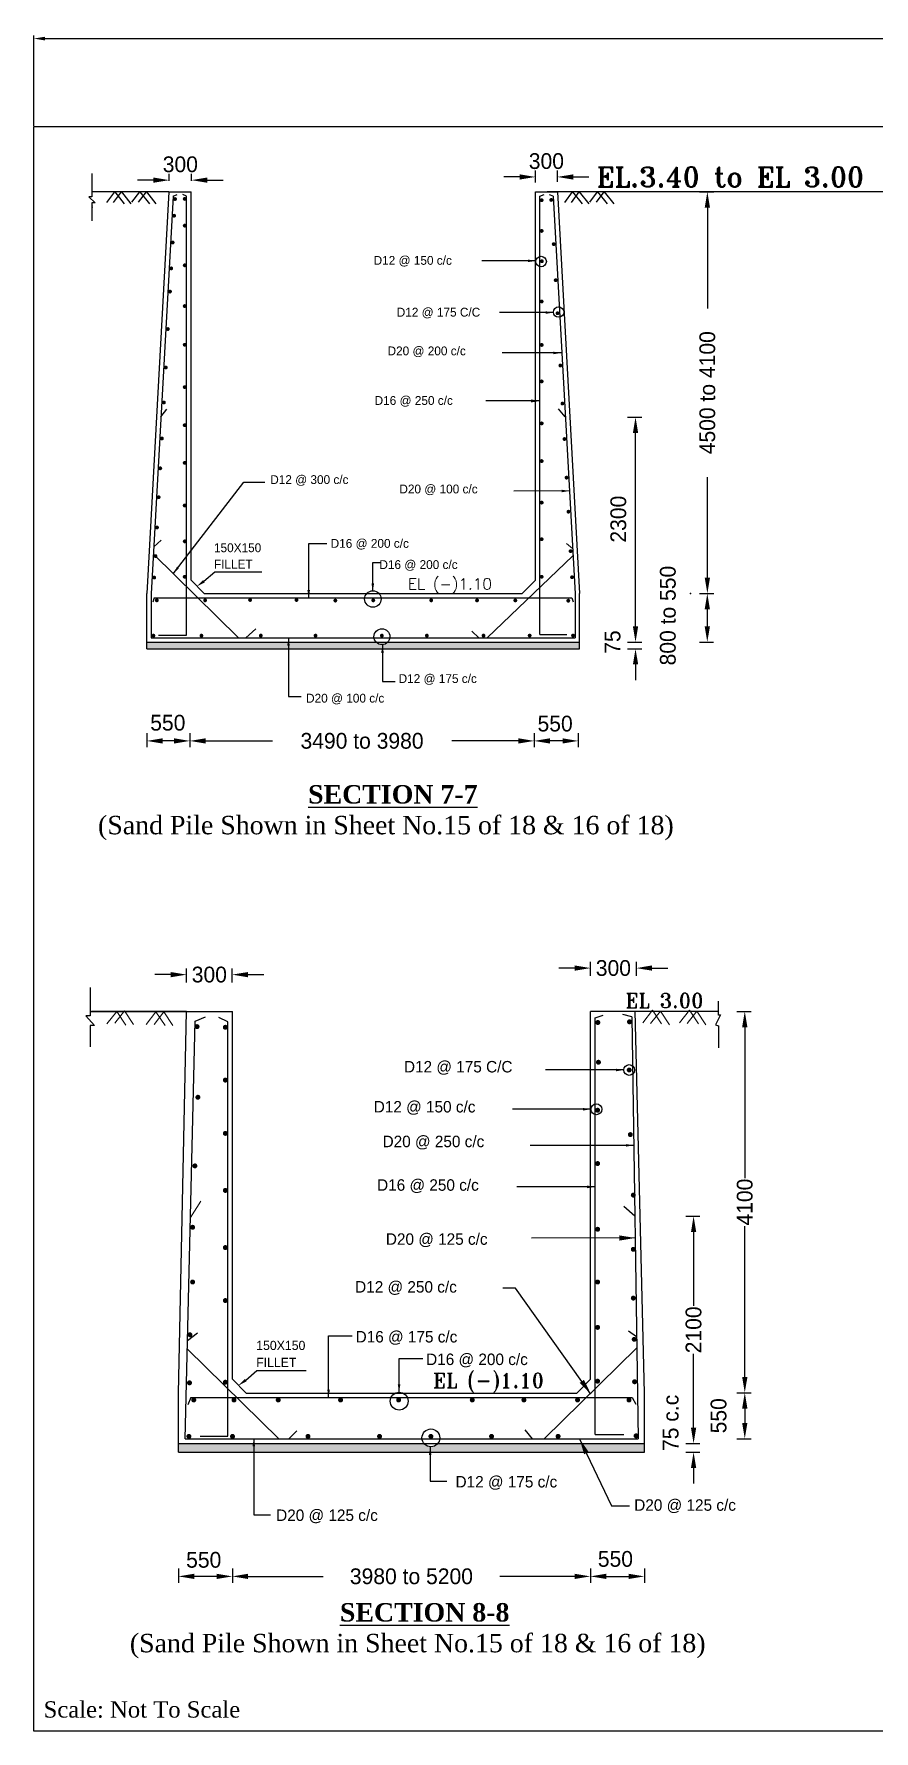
# Model space of a CAD drawing. Extents: x -1206532 to 786809, y -4288605 to 172932.
# Drawn here: x -168377 to -141732, y -4267228 to -4213396 of the extents above; entities that cross this region are included whole.
import ezdxf

# ---------------------------------------------------------------- set-up
doc = ezdxf.new("R2010")
doc.units = 0
doc.header["$LTSCALE"] = 300
doc.header["$MEASUREMENT"] = 0
doc.linetypes.add('ACAD_ISO02W100', pattern=[15, 12, -3])
doc.layers.get('0').update_dxf_attribs({"linetype": 'CONTINUOUS'})
doc.layers.get('DEFPOINTS').update_dxf_attribs({"linetype": 'CONTINUOUS'})
doc.layers.add('LINE', color=7, linetype='CONTINUOUS')
doc.layers.add('TEXT', color=10, linetype='CONTINUOUS')
doc.styles.add('Arial-200', font='ARIAL_0.TTF')
doc.styles.add('BIG', font='ROMANT.SHX')
doc.dimstyles.new('3', dxfattribs={"dimtxt": 225, "dimasz": 350, "dimexe": 100, "dimexo": 25, "dimgap": 9, "dimtad": 0, "dimdec": 0, "dimzin": 0, "dimdsep": 46, "dimtxsty": 'Standard', "dimcen": 0, "dimclrd": 5, "dimclre": 6, "dimclrt": 1, "dimadec": 0, "dimazin": 0, "dimtfac": 1, "dimtdec": 0, "dimtofl": 0, "dimtmove": 2, "dimatfit": 3, "dimfxl": 1, "dimtolj": 1, "dimtzin": 0, "dimarcsym": 0})

# ---------------------------------------------------------------- blocks, each defined once
blk = doc.blocks.new('*D291')
at = {"layer": 'DEFPOINTS', "color": 0, "lineweight": 30}
for p in [(-149560, -4232686), (-149297, -4232686), (-149560, -4232896)]:
    blk.add_point(p, dxfattribs=at)
at = {"layer": 'LINE', "color": 7, "lineweight": -2}
for p, q in [((-149297, -4232186), (-149297, -4231686)), ((-149547, -4232686), (-149097, -4232686)), ((-149547, -4232896), (-149097, -4232896)), ((-149297, -4233396), (-149297, -4233896))]:
    blk.add_line(p, q, dxfattribs=at)
at = {"layer": 'LINE', "color": 7, "lineweight": 30}
for points in [[(-149380, -4232186), (-149213, -4232186), (-149297, -4232686)], [(-149380, -4233396), (-149213, -4233396), (-149297, -4232896)]]:
    blk.add_solid(points, dxfattribs=at)
at = {"layer": 'LINE', "color": 7, "lineweight": 30, "insert": (-150024, -4232686), "char_height": 500, "attachment_point": 5, "rotation": 90}
blk.add_mtext('\\A1;75', dxfattribs=at)
blk = doc.blocks.new('*D292')
at = {"layer": 'DEFPOINTS', "color": 0, "lineweight": 30}
for p in [(-147558, -4231146), (-147598, -4232686), (-147021, -4232686)]:
    blk.add_point(p, dxfattribs=at)
at = {"layer": 'LINE', "color": 7, "lineweight": -2}
for p, q in [((-147271, -4231146), (-146821, -4231146)), ((-147021, -4231646), (-147021, -4232186)), ((-147271, -4232686), (-146821, -4232686))]:
    blk.add_line(p, q, dxfattribs=at)
at = {"layer": 'LINE', "color": 7, "lineweight": 30}
for points in [[(-147104, -4231646), (-146937, -4231646), (-147021, -4231146)], [(-147104, -4232186), (-146937, -4232186), (-147021, -4232686)]]:
    blk.add_solid(points, dxfattribs=at)
at = {"layer": 'LINE', "color": 7, "lineweight": 30, "insert": (-148270, -4231846), "char_height": 500, "attachment_point": 5, "rotation": 90}
blk.add_mtext('\\A1;800 to 550  ', dxfattribs=at)
blk = doc.blocks.new('*D293')
at = {"layer": 'DEFPOINTS', "color": 0, "lineweight": 30}
for p in [(-163431, -4235556), (-152511, -4235556), (-152511, -4235821)]:
    blk.add_point(p, dxfattribs=at)
at = {"layer": 'LINE', "color": 7, "lineweight": -2}
for p, q in [((-163431, -4235571), (-163431, -4236021)), ((-162931, -4235821), (-160813, -4235821)), ((-153011, -4235821), (-155128, -4235821)), ((-152511, -4235571), (-152511, -4236021))]:
    blk.add_line(p, q, dxfattribs=at)
at = {"layer": 'LINE', "color": 7, "lineweight": 30}
for points in [[(-162931, -4235738), (-162931, -4235904), (-163431, -4235821)], [(-153011, -4235738), (-153011, -4235904), (-152511, -4235821)]]:
    blk.add_solid(points, dxfattribs=at)
at = {"layer": 'LINE', "color": 7, "lineweight": 30, "insert": (-157971, -4235821), "char_height": 500, "attachment_point": 5}
blk.add_mtext('\\A1;3490 to 3980', dxfattribs=at)
blk = doc.blocks.new('*D294')
at = {"layer": 'DEFPOINTS', "color": 0, "lineweight": 30}
for p in [(-147628, -4218406), (-147018, -4218406), (-147628, -4231146)]:
    blk.add_point(p, dxfattribs=at)
at = {"layer": 'LINE', "color": 7, "lineweight": -2}
for p, q in [((-147268, -4218406), (-146818, -4218406)), ((-147018, -4218906), (-147018, -4222100)), ((-147018, -4230646), (-147018, -4227452)), ((-147268, -4231146), (-146818, -4231146))]:
    blk.add_line(p, q, dxfattribs=at)
at = {"layer": 'LINE', "color": 7, "lineweight": 30}
for points in [[(-147102, -4218906), (-146935, -4218906), (-147018, -4218406)], [(-147102, -4230646), (-146935, -4230646), (-147018, -4231146)]]:
    blk.add_solid(points, dxfattribs=at)
at = {"layer": 'LINE', "color": 7, "lineweight": 30, "insert": (-147018, -4224776), "char_height": 500, "attachment_point": 5, "rotation": 90}
blk.add_mtext('\\A1;4500 to 4100', dxfattribs=at)
blk = doc.blocks.new('*D295')
at = {"layer": 'DEFPOINTS', "color": 0, "lineweight": 30}
for p in [(-150043, -4225556), (-149297, -4225556), (-149490, -4232686)]:
    blk.add_point(p, dxfattribs=at)
at = {"layer": 'LINE', "color": 7, "lineweight": -2}
for p, q in [((-149547, -4225556), (-149097, -4225556)), ((-149297, -4232186), (-149297, -4226056)), ((-149485, -4232686), (-149097, -4232686))]:
    blk.add_line(p, q, dxfattribs=at)
at = {"layer": 'LINE', "color": 7, "lineweight": 30}
for points in [[(-149380, -4226056), (-149213, -4226056), (-149297, -4225556)], [(-149380, -4232186), (-149213, -4232186), (-149297, -4232686)]]:
    blk.add_solid(points, dxfattribs=at)
at = {"layer": 'LINE', "color": 7, "lineweight": 30, "insert": (-149841, -4228787), "char_height": 500, "attachment_point": 5, "rotation": 90}
blk.add_mtext('\\A1;2300', dxfattribs=at)
blk = doc.blocks.new('*D296')
at = {"layer": 'DEFPOINTS', "color": 0, "lineweight": 30}
for p in [(-152474, -4218109), (-151774, -4217932), (-151774, -4218093)]:
    blk.add_point(p, dxfattribs=at)
at = {"layer": 'LINE', "color": 7, "lineweight": -2}
for p, q in [((-152474, -4218104), (-152474, -4217732)), ((-151774, -4218088), (-151774, -4217732)), ((-152974, -4217932), (-153474, -4217932)), ((-151274, -4217932), (-150774, -4217932))]:
    blk.add_line(p, q, dxfattribs=at)
at = {"layer": 'LINE', "color": 7, "lineweight": 30}
for points in [[(-152974, -4217849), (-152974, -4218016), (-152474, -4217932)], [(-151274, -4217849), (-151274, -4218016), (-151774, -4217932)]]:
    blk.add_solid(points, dxfattribs=at)
at = {"layer": 'LINE', "color": 7, "lineweight": 30, "insert": (-152124, -4217432), "char_height": 500, "attachment_point": 5}
blk.add_mtext('\\A1;300', dxfattribs=at)
blk = doc.blocks.new('*D297')
at = {"layer": 'DEFPOINTS', "color": 0, "lineweight": 30}
for p in [(-164092, -4218064), (-163377, -4218033), (-163377, -4218064)]:
    blk.add_point(p, dxfattribs=at)
at = {"layer": 'LINE', "color": 7, "lineweight": -2}
for p, q in [((-164592, -4218033), (-165092, -4218033)), ((-164092, -4218059), (-164092, -4217833)), ((-163377, -4218059), (-163377, -4217833)), ((-162877, -4218033), (-162377, -4218033))]:
    blk.add_line(p, q, dxfattribs=at)
at = {"layer": 'LINE', "color": 7, "lineweight": 30}
for points in [[(-164592, -4217950), (-164592, -4218117), (-164092, -4218033)], [(-162877, -4217950), (-162877, -4218117), (-163377, -4218033)]]:
    blk.add_solid(points, dxfattribs=at)
at = {"layer": 'LINE', "color": 7, "lineweight": 30, "insert": (-163734, -4217533), "char_height": 500, "attachment_point": 5}
blk.add_mtext('\\A1;300', dxfattribs=at)
blk = doc.blocks.new('*D298')
at = {"layer": 'DEFPOINTS', "color": 0, "lineweight": 30}
for p in [(-96405, -4213543), (-168377, -4216334), (-96405, -4216334)]:
    blk.add_point(p, dxfattribs=at)
at = {"layer": 'LINE', "color": 6, "lineweight": -2}
for p, q in [((-168377, -4216309), (-168377, -4213443)), ((-96405, -4216309), (-96405, -4213443))]:
    blk.add_line(p, q, dxfattribs=at)
at = {"layer": 'LINE', "color": 5, "lineweight": -2}
for p, q in [((-168027, -4213543), (-132887, -4213543)), ((-96755, -4213543), (-131894, -4213543))]:
    blk.add_line(p, q, dxfattribs=at)
at = {"layer": 'LINE', "color": 5, "lineweight": 30}
for points in [[(-168027, -4213485), (-168027, -4213602), (-168377, -4213543)], [(-96755, -4213485), (-96755, -4213602), (-96405, -4213543)]]:
    blk.add_solid(points, dxfattribs=at)
at = {"layer": 'LINE', "color": 1, "lineweight": 30, "insert": (-132391, -4213543), "char_height": 225, "attachment_point": 5}
blk.add_mtext('\\A1;71972', dxfattribs=at)
blk = doc.blocks.new('*D299')
at = {"layer": 'DEFPOINTS', "color": 0, "lineweight": 30}
for p in [(-146250, -4256498), (-146202, -4257954), (-145832, -4257954)]:
    blk.add_point(p, dxfattribs=at)
at = {"layer": 'LINE', "color": 7, "lineweight": -2}
for p, q in [((-146082, -4256498), (-145632, -4256498)), ((-145832, -4256998), (-145832, -4257454)), ((-146082, -4257954), (-145632, -4257954))]:
    blk.add_line(p, q, dxfattribs=at)
at = {"layer": 'LINE', "color": 7, "lineweight": 30}
for points in [[(-145915, -4256998), (-145748, -4256998), (-145832, -4256498)], [(-145915, -4257454), (-145748, -4257454), (-145832, -4257954)]]:
    blk.add_solid(points, dxfattribs=at)
at = {"layer": 'LINE', "color": 7, "lineweight": 30, "insert": (-146661, -4257228), "char_height": 500, "attachment_point": 5, "rotation": 90}
blk.add_mtext('\\A1;550', dxfattribs=at)
blk = doc.blocks.new('*D300')
at = {"layer": 'DEFPOINTS', "color": 0, "lineweight": 30}
for p in [(-147862, -4258107), (-147455, -4258107), (-147743, -4258380)]:
    blk.add_point(p, dxfattribs=at)
at = {"layer": 'LINE', "color": 7, "lineweight": -2}
for p, q in [((-147455, -4257607), (-147455, -4257107)), ((-147705, -4258107), (-147255, -4258107)), ((-147705, -4258380), (-147255, -4258380)), ((-147455, -4258880), (-147455, -4259380))]:
    blk.add_line(p, q, dxfattribs=at)
at = {"layer": 'LINE', "color": 7, "lineweight": 30}
for points in [[(-147538, -4257607), (-147372, -4257607), (-147455, -4258107)], [(-147538, -4258880), (-147372, -4258880), (-147455, -4258380)]]:
    blk.add_solid(points, dxfattribs=at)
at = {"layer": 'LINE', "color": 7, "lineweight": 30, "insert": (-148180, -4257453), "char_height": 500, "attachment_point": 5, "rotation": 90}
blk.add_mtext('\\A1;75 c.c', dxfattribs=at)
blk = doc.blocks.new('*D301')
at = {"layer": 'DEFPOINTS', "color": 0, "lineweight": 30}
for p in [(-147123, -4244402), (-145832, -4244402), (-146250, -4256498)]:
    blk.add_point(p, dxfattribs=at)
at = {"layer": 'LINE', "color": 7, "lineweight": -2}
for p, q in [((-146082, -4244402), (-145632, -4244402)), ((-145832, -4244902), (-145832, -4249691)), ((-145832, -4255998), (-145832, -4251209)), ((-146082, -4256498), (-145632, -4256498))]:
    blk.add_line(p, q, dxfattribs=at)
at = {"layer": 'LINE', "color": 7, "lineweight": 30}
for points in [[(-145915, -4244902), (-145748, -4244902), (-145832, -4244402)], [(-145915, -4255998), (-145748, -4255998), (-145832, -4256498)]]:
    blk.add_solid(points, dxfattribs=at)
at = {"layer": 'LINE', "color": 7, "lineweight": 30, "insert": (-145832, -4250450), "char_height": 500, "attachment_point": 5, "rotation": 90}
blk.add_mtext('\\A1;4100', dxfattribs=at)
blk = doc.blocks.new('*D302')
at = {"layer": 'DEFPOINTS', "color": 0, "lineweight": 30}
for p in [(-149016, -4261684), (-150727, -4262009), (-149016, -4262322)]:
    blk.add_point(p, dxfattribs=at)
at = {"layer": 'LINE', "color": 7, "lineweight": -2}
for p, q in [((-150727, -4262072), (-150727, -4262522)), ((-150227, -4262322), (-149516, -4262322)), ((-149016, -4262072), (-149016, -4262522))]:
    blk.add_line(p, q, dxfattribs=at)
at = {"layer": 'LINE', "color": 7, "lineweight": 30}
for points in [[(-150227, -4262239), (-150227, -4262405), (-150727, -4262322)], [(-149516, -4262239), (-149516, -4262405), (-149016, -4262322)]]:
    blk.add_solid(points, dxfattribs=at)
at = {"layer": 'LINE', "color": 7, "lineweight": 30, "insert": (-149935, -4261771), "char_height": 500, "attachment_point": 5}
blk.add_mtext('\\A1;550', dxfattribs=at)
blk = doc.blocks.new('*D303')
at = {"layer": 'DEFPOINTS', "color": 0, "lineweight": 30}
for p in [(-163794, -4261684), (-162084, -4261839), (-163794, -4262322)]:
    blk.add_point(p, dxfattribs=at)
at = {"layer": 'LINE', "color": 7, "lineweight": -2}
for p, q in [((-163794, -4262072), (-163794, -4262522)), ((-162584, -4262322), (-163294, -4262322)), ((-162084, -4262072), (-162084, -4262522))]:
    blk.add_line(p, q, dxfattribs=at)
at = {"layer": 'LINE', "color": 7, "lineweight": 30}
for points in [[(-163294, -4262239), (-163294, -4262405), (-163794, -4262322)], [(-162584, -4262239), (-162584, -4262405), (-162084, -4262322)]]:
    blk.add_solid(points, dxfattribs=at)
at = {"layer": 'LINE', "color": 7, "lineweight": 30, "insert": (-162992, -4261800), "char_height": 500, "attachment_point": 5}
blk.add_mtext('\\A1;550', dxfattribs=at)
blk = doc.blocks.new('*D304')
at = {"layer": 'DEFPOINTS', "color": 0, "lineweight": 30}
for p in [(-162084, -4261795), (-150727, -4261795), (-150727, -4262322)]:
    blk.add_point(p, dxfattribs=at)
at = {"layer": 'LINE', "color": 7, "lineweight": -2}
for p, q in [((-162084, -4262072), (-162084, -4262522)), ((-161584, -4262322), (-159206, -4262322)), ((-151227, -4262322), (-153604, -4262322)), ((-150727, -4262072), (-150727, -4262522))]:
    blk.add_line(p, q, dxfattribs=at)
at = {"layer": 'LINE', "color": 7, "lineweight": 30}
for points in [[(-161584, -4262239), (-161584, -4262405), (-162084, -4262322)], [(-151227, -4262239), (-151227, -4262405), (-150727, -4262322)]]:
    blk.add_solid(points, dxfattribs=at)
at = {"layer": 'LINE', "color": 7, "lineweight": 30, "insert": (-156405, -4262322), "char_height": 500, "attachment_point": 5}
blk.add_mtext('\\A1;3980 to 5200', dxfattribs=at)
blk = doc.blocks.new('*D305')
at = {"layer": 'DEFPOINTS', "color": 0, "lineweight": 30}
for p in [(-149271, -4243027), (-150727, -4243659), (-149271, -4243659)]:
    blk.add_point(p, dxfattribs=at)
at = {"layer": 'LINE', "color": 7, "lineweight": -2}
for p, q in [((-151227, -4243027), (-151727, -4243027)), ((-150727, -4243277), (-150727, -4242827)), ((-149271, -4243277), (-149271, -4242827)), ((-148771, -4243027), (-148271, -4243027))]:
    blk.add_line(p, q, dxfattribs=at)
at = {"layer": 'LINE', "color": 7, "lineweight": 30}
for points in [[(-151227, -4242943), (-151227, -4243110), (-150727, -4243027)], [(-148771, -4242943), (-148771, -4243110), (-149271, -4243027)]]:
    blk.add_solid(points, dxfattribs=at)
at = {"layer": 'LINE', "color": 7, "lineweight": 30, "insert": (-149999, -4243027), "char_height": 500, "attachment_point": 5}
blk.add_mtext('\\A1;300', dxfattribs=at)
blk = doc.blocks.new('*D306')
at = {"layer": 'DEFPOINTS', "color": 0, "lineweight": 30}
for p in [(-162088, -4243235), (-163540, -4243745), (-162088, -4243716)]:
    blk.add_point(p, dxfattribs=at)
at = {"layer": 'LINE', "color": 7, "lineweight": -2}
for p, q in [((-163540, -4243485), (-163540, -4243035)), ((-162088, -4243485), (-162088, -4243035)), ((-164040, -4243235), (-164540, -4243235)), ((-161588, -4243235), (-161088, -4243235))]:
    blk.add_line(p, q, dxfattribs=at)
at = {"layer": 'LINE', "color": 7, "lineweight": 30}
for points in [[(-164040, -4243152), (-164040, -4243319), (-163540, -4243235)], [(-161588, -4243152), (-161588, -4243319), (-162088, -4243235)]]:
    blk.add_solid(points, dxfattribs=at)
at = {"layer": 'LINE', "color": 7, "lineweight": 30, "insert": (-162814, -4243235), "char_height": 500, "attachment_point": 5}
blk.add_mtext('\\A1;300', dxfattribs=at)
blk = doc.blocks.new('*D307')
at = {"layer": 'DEFPOINTS', "color": 0, "lineweight": 30}
for p in [(-148504, -4250897), (-147455, -4250897), (-147873, -4258107)]:
    blk.add_point(p, dxfattribs=at)
at = {"layer": 'LINE', "color": 7, "lineweight": -2}
for p, q in [((-147705, -4250897), (-147255, -4250897)), ((-147455, -4251397), (-147455, -4253743)), ((-147455, -4257607), (-147455, -4255261)), ((-147705, -4258107), (-147255, -4258107))]:
    blk.add_line(p, q, dxfattribs=at)
at = {"layer": 'LINE', "color": 7, "lineweight": 30}
for points in [[(-147538, -4251397), (-147372, -4251397), (-147455, -4250897)], [(-147538, -4257607), (-147372, -4257607), (-147455, -4258107)]]:
    blk.add_solid(points, dxfattribs=at)
at = {"layer": 'LINE', "color": 7, "lineweight": 30, "insert": (-147455, -4254502), "char_height": 500, "attachment_point": 5, "rotation": 90}
blk.add_mtext('\\A1;2100', dxfattribs=at)
blk = doc.blocks.new('*D687')
at = {"layer": 'DEFPOINTS', "color": 0, "lineweight": 30}
for p in [(-164794, -4235323), (-163431, -4235323), (-164794, -4235821)]:
    blk.add_point(p, dxfattribs=at)
at = {"layer": 'LINE', "color": 7, "lineweight": -2}
for p, q in [((-164794, -4235571), (-164794, -4236021)), ((-163931, -4235821), (-164294, -4235821)), ((-163431, -4235571), (-163431, -4236021))]:
    blk.add_line(p, q, dxfattribs=at)
at = {"layer": 'LINE', "color": 7, "lineweight": 30}
for points in [[(-164294, -4235738), (-164294, -4235904), (-164794, -4235821)], [(-163931, -4235738), (-163931, -4235904), (-163431, -4235821)]]:
    blk.add_solid(points, dxfattribs=at)
at = {"layer": 'LINE', "color": 7, "lineweight": 30, "insert": (-164131, -4234830), "char_height": 500, "attachment_point": 5}
blk.add_mtext('\\A1; \\P550', dxfattribs=at)
blk = doc.blocks.new('*D688')
at = {"layer": 'DEFPOINTS', "color": 0, "lineweight": 30}
for p in [(-152511, -4235323), (-151111, -4235393), (-152511, -4235821)]:
    blk.add_point(p, dxfattribs=at)
at = {"layer": 'LINE', "color": 7, "lineweight": -2}
for p, q in [((-152511, -4235571), (-152511, -4236021)), ((-151611, -4235821), (-152011, -4235821)), ((-151111, -4235571), (-151111, -4236021))]:
    blk.add_line(p, q, dxfattribs=at)
at = {"layer": 'LINE', "color": 7, "lineweight": 30}
for points in [[(-152011, -4235738), (-152011, -4235904), (-152511, -4235821)], [(-151611, -4235738), (-151611, -4235904), (-151111, -4235821)]]:
    blk.add_solid(points, dxfattribs=at)
at = {"layer": 'LINE', "color": 7, "lineweight": 30, "insert": (-151847, -4234858), "char_height": 500, "attachment_point": 5}
blk.add_mtext('\\A1; \\P550', dxfattribs=at)

msp = doc.modelspace()

# ---------------------------------------------------------------- hatches: boundary and pattern name
at = {"layer": 'LINE'}
h = msp.add_hatch(dxfattribs=at)
h.set_pattern_fill('AR-CONC', color=0, scale=56, style=0)
h.set_pattern_definition([(50, (-986662.28, -3070402.73), (401.6657, -35.141196), [42, -462]), (355, (-986662.3, -3070402.73), (-77.70075, 421.2276), [33.6, -369.6]), (100.4514, (-986628.8, -3070405.66), (323.96525, 386.08614), [35.69451, -392.63958]), (46.1842, (-986662.3, -3070290.73), (597.65499, -92.69065), [63, -693]), (96.6356, (-986612.5, -3070298.45), (523.41112, 545.506), [53.54176, -588.95928]), (351.1842, (-986662.3, -3070290.7), (523.4107, 545.50642), [50.4, -554.4]), (21, (-986606.28, -3070318.73), (334.26795, -225.46658), [42, -462]), (326, (-986606.3, -3070318.73), (136.25659, 406.08403), [33.6, -369.6]), (71.4514, (-986578.43, -3070337.5), (470.52467, 180.61708), [35.69451, -392.63958]), (37.5, (-986662.28, -3070402.73), (6.809519, 186.420558), [0, -365.12, 0, -375.2, 0, -371]), (7.5, (-986662.28, -3070402.73), (147.31894, 220.87056), [0, -213.92, 0, -356.72, 0, -141.4]), (327.5, (-986787.16, -3070402.73), (298.940564, -12.630728), [0, -140, 0, -436.8, 0, -579.6]), (317.5, (-986843.16, -3070402.73), (326.584255, 56.05879), [0, -182, 0, -290.08, 0, -411.6])])
h.paths.add_polyline_path([(-151074.298, -4232685.993), (-157154.472, -4232685.993, -0.43765025), (-157524.688, -4232685.993), (-164794.298, -4232685.993), (-164794.298, -4232895.993), (-151074.298, -4232895.993)])
at = {"layer": 'LINE', "lineweight": 30}
h = msp.add_hatch(dxfattribs=at)
h.set_pattern_fill('AR-CONC', color=256, scale=72.8, style=0)
h.set_pattern_definition([(50, (-1165539.1, -2719393.1), (522.16541, -45.68355), [54.6, -600.6]), (355, (-1165539.1, -2719393.1), (-101.01097, 547.59587), [43.68, -480.48]), (100.4514, (-1165495.6, -2719396.9), (421.15483, 501.91199), [46.40286, -510.43146]), (46.1842, (-1165539.1, -2719247.5), (776.95148, -120.49784), [81.9, -900.9]), (96.6356, (-1165474.35, -2719257.5), (680.43445, 709.1578), [69.6043, -765.64706]), (351.1842, (-1165539.1, -2719247.5), (680.4339, 709.15834), [65.52, -720.72]), (21, (-1165466.3, -2719283.9), (434.54833, -293.10655), [54.6, -600.6]), (326, (-1165466.3, -2719283.9), (177.13356, 527.90923), [43.68, -480.48]), (71.4514, (-1165430.1, -2719308.3), (611.68207, 234.8022), [46.40286, -510.43146]), (37.5, (-1165539.1, -2719393.1), (8.852375, 242.346726), [0, -474.656, 0, -487.76, 0, -482.3]), (7.5, (-1165539.1, -2719393.1), (191.514623, 287.131726), [0, -278.096, 0, -463.736, 0, -183.82]), (327.5, (-1165701.44, -2719393.1), (388.622734, -16.419947), [0, -182, 0, -567.84, 0, -753.48]), (317.5, (-1165774.24, -2719393.1), (424.55953, 72.87643), [0, -236.6, 0, -377.104, 0, -535.08])])
h.paths.add_polyline_path([(-149015.929, -4258379.893), (-149015.929, -4258106.893), (-155566.584, -4258106.893, -0.477602141), (-156006.661, -4258106.893), (-163794.329, -4258106.893), (-163794.329, -4258379.893)])

# ---------------------------------------------------------------- linework, layer by layer
at = {"linetype": 'ByBlock', "lineweight": 30}
msp.add_lwpolyline([(-168376.746, -4267228.361), (-168376.746, -4216333.96), (-96404.866, -4216333.96), (-96404.866, -4267228.361), (-168376.746, -4267228.361)], close=True, dxfattribs=at)
at = {"layer": 'LINE', "color": 0}
for p, q in [((-166535.552, -4217821.24), (-166535.552, -4218511.363)), ((-166535.552, -4217875.633), (-166535.552, -4218565.756)), ((-166535.552, -4218565.756), (-166639.268, -4218565.756)), ((-166639.268, -4218565.756), (-166431.836, -4218752.906)), ((-164094.298, -4218405.993), (-166535.552, -4218407.871)), ((-166535.552, -4218752.906), (-166535.552, -4219270.498)), ((-166431.836, -4218752.906), (-166535.552, -4218752.906)), ((-166535.552, -4218807.299), (-166535.552, -4219324.891)), ((-166526.704, -4218845.28), (-166526.704, -4218858.516)), ((-166062.629, -4218737.631), (-165813.465, -4218407.315)), ((-165852.586, -4218737.47), (-165603.422, -4218407.154)), ((-165813.465, -4218407.315), (-165511.029, -4218788.031)), ((-165603.422, -4218407.154), (-165300.986, -4218787.87)), ((-165267.393, -4218737.02), (-165018.229, -4218406.704)), ((-165057.35, -4218736.858), (-164808.186, -4218406.542)), ((-165018.229, -4218406.704), (-164715.793, -4218787.42)), ((-164808.186, -4218406.542), (-164505.75, -4218787.258)), ((-164094.298, -4218405.993), (-164794.298, -4231145.993)), ((-163961.779, -4218545.993), (-164654.509, -4231153.673)), ((-164094.298, -4218405.993), (-163394.298, -4218405.993)), ((-163961.779, -4218545.993), (-163839.572, -4218493.678)), ((-163534.298, -4218545.993), (-163653.981, -4218488.378)), ((-163534.298, -4232471.363), (-163534.298, -4218545.993)), ((-163394.298, -4230725.993), (-163394.298, -4218405.993)), ((-152474.298, -4230725.993), (-152474.298, -4218405.993)), ((-152474.298, -4218405.993), (-151774.298, -4218405.993)), ((-152334.298, -4218545.993), (-152190.691, -4218492.974)), ((-152334.298, -4232440.881), (-152334.298, -4218545.993)), ((-140784.219, -4218404.362), (-152099.393, -4218404.362)), ((-151906.817, -4218545.993), (-152022.24, -4218495.832)), ((-151906.817, -4218545.993), (-151214.087, -4231153.673)), ((-151774.298, -4218405.993), (-151074.298, -4231145.993)), ((-149772.457, -4218406.078), (-151757.07, -4218406.078)), ((-151542.454, -4218737.631), (-151293.291, -4218407.315)), ((-151332.412, -4218737.47), (-151083.248, -4218407.154)), ((-151293.291, -4218407.315), (-150990.854, -4218788.031)), ((-151083.248, -4218407.154), (-150780.812, -4218787.87)), ((-150747.218, -4218737.02), (-150498.055, -4218406.704)), ((-150537.175, -4218736.858), (-150288.012, -4218406.542)), ((-150498.055, -4218406.704), (-150195.618, -4218787.42)), ((-150288.012, -4218406.542), (-149985.575, -4218787.258)), ((-166526.704, -4218899.673), (-166526.704, -4218912.91)), ((-164352.571, -4225545.303), (-164162.408, -4225295.149)), ((-152610.317, -4225036.934), (-153565.893, -4225036.934)), ((-151529.973, -4225536.49), (-151744.963, -4225287.188)), ((-164572.847, -4229667.431), (-164339.702, -4229449.48)), ((-164585.561, -4229898.836), (-161891.374, -4232545.993)), ((-151280.208, -4229950.267), (-154003.921, -4232545.993)), ((-162986.328, -4230754.308), (-162643.78, -4230459.744)), ((-162643.78, -4230459.744), (-161144.462, -4230459.744)), ((-164794.298, -4232895.993), (-164794.298, -4231145.993)), ((-164654.509, -4231153.673), (-164654.509, -4232545.993)), ((-163394.298, -4230725.993), (-162974.298, -4231145.993)), ((-162974.298, -4231145.993), (-152894.298, -4231145.993)), ((-152474.298, -4230725.993), (-152894.298, -4231145.993)), ((-151214.087, -4231153.673), (-151214.087, -4232545.993)), ((-151074.298, -4232895.993), (-151074.298, -4231145.993)), ((-164560.468, -4231285.993), (-164611.076, -4231417.644)), ((-164560.468, -4231285.993), (-151319.581, -4231285.993)), ((-151319.581, -4231285.993), (-151269.91, -4231412.084)), ((-161652.167, -4232545.993), (-161336.1, -4232265.309)), ((-164794.298, -4232685.993), (-151074.298, -4232685.993)), ((-164654.509, -4232545.993), (-151214.087, -4232545.993)), ((-164427.92, -4232471.363), (-163534.298, -4232471.363)), ((-152332.47, -4232440.881), (-151474.781, -4232440.881)), ((-164794.298, -4232895.993), (-151074.298, -4232895.993)), ((-149318.989, -4250897.25), (-149672.746, -4250591.724)), ((-163504.369, -4254843.509), (-163189.919, -4254596.493)), ((-163510.684, -4255112.556), (-160611.335, -4257961.293)), ((-161659.24, -4256097.941), (-161302.991, -4255791.594)), ((-161302.991, -4255791.594), (-159743.7, -4255791.594)), ((-163794.329, -4258379.893), (-163794.329, -4256505.293)), ((-162083.529, -4256068.493), (-161646.729, -4256505.293)), ((-163400.273, -4256646.098), (-163494.249, -4256876.252)), ((-163100.196, -4257878.076), (-162229.129, -4257878.076)), ((-160297.906, -4257961.293), (-160041.295, -4257708.507)), ((-152566.546, -4257961.293), (-152797.694, -4257676.966))]:
    msp.add_line(p, q, dxfattribs=at)
at = {"layer": 'LINE', "color": 0, "lineweight": 20}
for p, q in [((-151293.249, -4229712.922), (-151487.867, -4229558.834)), ((-154265.767, -4232545.993), (-154489.68, -4232335.694))]:
    msp.add_line(p, q, dxfattribs=at)
at = {"layer": 'LINE'}
for p, q in [((-166595.696, -4243639.186), (-166595.696, -4244536.346)), ((-146678.318, -4244071.875), (-146678.318, -4244521.278)), ((-166595.696, -4244536.346), (-166730.527, -4244536.346)), ((-166730.527, -4244536.346), (-166460.865, -4244850.352)), ((-166595.696, -4244401.772), (-162083.529, -4244401.772)), ((-163539.529, -4244401.772), (-166550.752, -4244401.772)), ((-163794.329, -4256505.293), (-163539.529, -4244401.772)), ((-163266.529, -4244710.125), (-162940.678, -4244569.195)), ((-162229.129, -4244735.605), (-162514.716, -4244595.795)), ((-162083.529, -4256068.493), (-162083.529, -4244401.772)), ((-150726.593, -4244394.622), (-146678.318, -4244394.622)), ((-150581.137, -4244599.673), (-150325.856, -4244525.389)), ((-149416.109, -4244575.445), (-149696.473, -4244500.642)), ((-146600.363, -4244514.707), (-146758.775, -4244830.927)), ((-146668.254, -4244514.707), (-146600.363, -4244514.707)), ((-166595.696, -4244850.352), (-166595.696, -4245523.222)), ((-166460.865, -4244850.352), (-166595.696, -4244850.352)), ((-163577.546, -4257961.293), (-163266.529, -4244710.125)), ((-162229.129, -4257878.076), (-162229.129, -4244735.605)), ((-146758.775, -4244830.927), (-146668.254, -4244853.514)), ((-146668.254, -4244853.514), (-146668.254, -4245553.714))]:
    msp.add_line(p, q, dxfattribs=at)
at = {"layer": 'LINE', "lineweight": 20}
for p, q in [((-165751.363, -4244402.412), (-166062.717, -4244800.385)), ((-165502.283, -4244377.539), (-165813.637, -4244775.512)), ((-165751.363, -4244402.412), (-165464.915, -4244837.693)), ((-165502.283, -4244377.539), (-165215.835, -4244812.82)), ((-164505.947, -4244414.851), (-164817.301, -4244812.824)), ((-164256.858, -4244414.851), (-164568.212, -4244812.824)), ((-164505.947, -4244414.851), (-164219.499, -4244850.132)), ((-164256.858, -4244414.851), (-163970.41, -4244850.132)), ((-148758.159, -4244364.09), (-149069.513, -4244762.063)), ((-148509.07, -4244388.963), (-148820.424, -4244786.936)), ((-148758.159, -4244364.09), (-148471.711, -4244799.371)), ((-148509.07, -4244388.963), (-148222.622, -4244824.244)), ((-147587.461, -4244364.09), (-147898.815, -4244762.063)), ((-147350.835, -4244388.963), (-147662.189, -4244786.936)), ((-147587.461, -4244364.09), (-147301.014, -4244799.371)), ((-147350.835, -4244388.963), (-147064.387, -4244824.244)), ((-163412.688, -4250937.378), (-163078.866, -4250424.284))]:
    msp.add_line(p, q, dxfattribs=at)
at = {"layer": 'LINE', "lineweight": 30}
for p, q in [((-150726.729, -4256068.493), (-150726.729, -4244401.772)), ((-150581.204, -4257822.857), (-150581.137, -4244599.673)), ((-149416.109, -4244575.445), (-149210.466, -4257961.293)), ((-149015.929, -4256505.293), (-149310.547, -4244394.622)), ((-149266.123, -4254720.816), (-149519.15, -4254546.619)), ((-149254.905, -4255068.667), (-152198.922, -4257961.293)), ((-161646.729, -4256505.293), (-151163.529, -4256505.293)), ((-150726.729, -4256068.493), (-151163.529, -4256505.293)), ((-149015.929, -4258379.893), (-149015.929, -4256505.293)), ((-163400.273, -4256646.098), (-149403.101, -4256650.893)), ((-149403.101, -4256650.893), (-149292.02, -4256855.812)), ((-163794.329, -4258106.893), (-149015.929, -4258106.893)), ((-163577.546, -4257961.293), (-149210.466, -4257961.293)), ((-150581.204, -4257822.857), (-149662.608, -4257822.857)), ((-163794.329, -4258379.893), (-149015.929, -4258379.893))]:
    msp.add_line(p, q, dxfattribs=at)
at = {"layer": 'LINE', "color": 0}
for points, const_width in [([(-163932.399, -4218632.681, 1), (-163871.919, -4218632.681, 1)], 60.48), ([(-163625.681, -4218629.307, 1), (-163565.201, -4218629.307, 1)], 60.48), ([(-152303.459, -4218670.386, 1), (-152242.979, -4218670.386, 1)], 60.48), ([(-152000.667, -4218661.064, 1), (-151940.187, -4218661.064, 1)], 60.48), ([(-163961.489, -4219162.118, 1), (-163901.009, -4219162.118, 1)], 60.48), ([(-163625.681, -4219477.122, 1), (-163565.201, -4219477.122, 1)], 60.48), ([(-152303.459, -4219645.082, 1), (-152242.979, -4219645.082, 1)], 60.48), ([(-164006.718, -4220012.828, 1), (-163946.238, -4220012.828, 1)], 60.48), ([(-151921.767, -4220062.289, 1), (-151861.287, -4220062.289, 1)], 60.48), ([(-164051.743, -4220832.297, 1), (-163991.263, -4220832.297, 1)], 60.48), ([(-163625.681, -4220735.299, 1), (-163565.201, -4220735.299, 1)], 60.48), ([(-152296.201, -4220605.34, 1), (-152235.721, -4220605.34, 1)], 60.48), ([(-164092.259, -4221569.682, 1), (-164031.779, -4221569.682, 1)], 60.48), ([(-151858.862, -4221207.156, 1), (-151798.382, -4221207.156, 1)], 60.48), ([(-163625.681, -4222026.608, 1), (-163565.201, -4222026.608, 1)], 60.48), ([(-152303.459, -4221881.319, 1), (-152242.979, -4221881.319, 1)], 60.48), ([(-151801.274, -4222255.267, 1), (-151740.794, -4222255.267, 1)], 60.48), ([(-164157.43, -4222755.793, 1), (-164096.95, -4222755.793, 1)], 60.48), ([(-163625.681, -4223254.756, 1), (-163565.201, -4223254.756, 1)], 60.48), ([(-152303.459, -4223262.138, 1), (-152242.979, -4223262.138, 1)], 60.48), ([(-164224.504, -4223976.541, 1), (-164164.024, -4223976.541, 1)], 60.48), ([(-151710.202, -4223912.761, 1), (-151649.722, -4223912.761, 1)], 60.48), ([(-163625.681, -4224597.952, 1), (-163565.201, -4224597.952, 1)], 60.48), ([(-152303.459, -4224416.329, 1), (-152242.979, -4224416.329, 1)], 60.48), ([(-164285.482, -4225086.344, 1), (-164225.002, -4225086.344, 1)], 60.48), ([(-151643.902, -4225119.422, 1), (-151583.422, -4225119.422, 1)], 60.48), ([(-163625.681, -4225806.836, 1), (-163565.201, -4225806.836, 1)], 60.48), ([(-152303.459, -4225747.995, 1), (-152242.979, -4225747.995, 1)], 60.48), ([(-164348.124, -4226226.432, 1), (-164287.644, -4226226.432, 1)], 60.48), ([(-151582.04, -4226245.323, 1), (-151521.56, -4226245.323, 1)], 60.48), ([(-152303.459, -4226943.158, 1), (-152242.979, -4226943.158, 1)], 60.48), ([(-164400.198, -4227174.179, 1), (-164339.718, -4227174.179, 1)], 60.48), ([(-163625.681, -4227001.377, 1), (-163565.201, -4227001.377, 1)], 60.48), ([(-151514.767, -4227469.678, 1), (-151454.287, -4227469.678, 1)], 60.48), ([(-164450.595, -4228091.391, 1), (-164390.115, -4228091.391, 1)], 60.48), ([(-163625.681, -4228353.877, 1), (-163565.201, -4228353.877, 1)], 60.48), ([(-152303.459, -4228263.004, 1), (-152242.979, -4228263.004, 1)], 60.48), ([(-151455.392, -4228550.314, 1), (-151394.912, -4228550.314, 1)], 60.48), ([(-164503.279, -4229050.253, 1), (-164442.799, -4229050.253, 1)], 60.48), ([(-163625.681, -4229490.61, 1), (-163565.201, -4229490.61, 1)], 60.48), ([(-152303.459, -4229423.357, 1), (-152242.979, -4229423.357, 1)], 60.48), ([(-164553.171, -4229958.271, 1), (-164492.691, -4229958.271, 1)], 60.48), ([(-151386.689, -4229800.706, 1), (-151326.209, -4229800.706, 1)], 60.48), ([(-164591.834, -4230640.084, 1), (-164531.354, -4230640.084, 1)], 60.48), ([(-163625.681, -4230614.896, 1), (-163565.201, -4230614.896, 1)], 60.48), ([(-152303.459, -4230613.399, 1), (-152242.979, -4230613.399, 1)], 60.48), ([(-151341.14, -4230629.694, 1), (-151280.66, -4230629.694, 1)], 60.48), ([(-164508.478, -4231362.571, 1), (-164447.998, -4231362.571, 1)], 60.48), ([(-162978.606, -4231362.571, 1), (-162918.126, -4231362.571, 1)], 60.48), ([(-161553.139, -4231351.05, 1), (-161492.659, -4231351.05, 1)], 60.48), ([(-160079.216, -4231351.056, 1), (-160018.736, -4231351.056, 1)], 60.48), ([(-158848.217, -4231371.202, 1), (-158787.737, -4231371.202, 1)], 60.48), ([(-157644.532, -4231362.571, 1), (-157584.052, -4231362.571, 1)], 60.48), ([(-155806.567, -4231362.571, 1), (-155746.087, -4231362.571, 1)], 60.48), ([(-154354.317, -4231362.571, 1), (-154293.837, -4231362.571, 1)], 60.48), ([(-153139.453, -4231362.571, 1), (-153078.973, -4231362.571, 1)], 60.48), ([(-151459.445, -4231373.641, 1), (-151398.965, -4231373.641, 1)], 60.48), ([(-164617.656, -4232480.534, 1), (-164557.176, -4232480.534, 1)], 60.48), ([(-163095.375, -4232480.534, 1), (-163034.895, -4232480.534, 1)], 60.48), ([(-161211.834, -4232480.534, 1), (-161151.354, -4232480.534, 1)], 60.48), ([(-159475.607, -4232480.534, 1), (-159415.127, -4232480.534, 1)], 60.48), ([(-157371.571, -4232480.534, 1), (-157311.091, -4232480.534, 1)], 60.48), ([(-155944.519, -4232480.534, 1), (-155884.039, -4232480.534, 1)], 60.48), ([(-154148.034, -4232480.534, 1), (-154087.554, -4232480.534, 1)], 60.48), ([(-152684.737, -4232480.534, 1), (-152624.257, -4232480.534, 1)], 60.48), ([(-151309.041, -4232480.534, 1), (-151248.561, -4232480.534, 1)], 60.48), ([(-150538.375, -4247534.954, 1), (-150459.751, -4247534.954, 1)], 78.624), ([(-149501.183, -4248308.831, 1), (-149422.559, -4248308.831, 1)], 78.624), ([(-150538.383, -4249226.724, 1), (-150459.759, -4249226.724, 1)], 78.624), ([(-149406.543, -4250227.111, 1), (-149327.919, -4250227.111, 1)], 78.624), ([(-163383.531, -4252985.062, 1), (-163304.907, -4252985.062, 1)], 78.624), ([(-162346.16, -4253571.292, 1), (-162267.536, -4253571.292, 1)], 78.624), ([(-163467.251, -4254659.462, 1), (-163388.627, -4254659.462, 1)], 78.624), ([(-163482.885, -4256181.193, 1), (-163404.261, -4256181.193, 1)], 78.624), ([(-162346.16, -4256162.138, 1), (-162267.536, -4256162.138, 1)], 78.624), ([(-163347.726, -4256726.926, 1), (-163269.102, -4256726.926, 1)], 78.624), ([(-162070.805, -4256726.926, 1), (-161992.181, -4256726.926, 1)], 78.624), ([(-160668.286, -4256726.926, 1), (-160589.662, -4256726.926, 1)], 78.624), ([(-158692.153, -4256726.926, 1), (-158613.529, -4256726.926, 1)], 78.624), ([(-156849.175, -4256726.926, 1), (-156770.551, -4256726.926, 1)], 78.624), ([(-154513.811, -4256726.926, 1), (-154435.187, -4256726.926, 1)], 78.624), ([(-152875.638, -4256726.926, 1), (-152797.014, -4256726.926, 1)], 78.624), ([(-163501.774, -4257881.002, 1), (-163423.15, -4257881.002, 1)], 78.624), ([(-162118.574, -4257881.002, 1), (-162039.95, -4257881.002, 1)], 78.624), ([(-159724.397, -4257881.002, 1), (-159645.773, -4257881.002, 1)], 78.624), ([(-157455.517, -4257881.002, 1), (-157376.893, -4257881.002, 1)], 78.624), ([(-155826.742, -4257881.002, 1), (-155748.118, -4257881.002, 1)], 78.624), ([(-153903.345, -4257881.002, 1), (-153824.721, -4257881.002, 1)], 78.624), ([(-151792.23, -4257881.002, 1), (-151713.606, -4257881.002, 1)], 78.624)]:
    msp.add_lwpolyline(points, format="xyb", close=True, dxfattribs=dict(at, const_width=const_width))
at = {"layer": 'LINE', "const_width": 78.624}
for points in [[(-150532.936, -4244753.59, 1), (-150454.312, -4244753.59, 1)], [(-149527.475, -4244730.178, 1), (-149448.851, -4244730.178, 1)], [(-163242.712, -4244883.91, 1), (-163164.088, -4244883.91, 1)], [(-162346.16, -4244904.926, 1), (-162267.536, -4244904.926, 1)], [(-150512.719, -4246014.169, 1), (-150434.095, -4246014.169, 1)], [(-149537.583, -4246259.511, 1), (-149458.959, -4246259.511, 1)], [(-162346.16, -4246579.294, 1), (-162267.536, -4246579.294, 1)], [(-163216.091, -4247124.662, 1), (-163137.467, -4247124.662, 1)], [(-162346.16, -4248270.424, 1), (-162267.536, -4248270.424, 1)], [(-163310.731, -4249301.382, 1), (-163232.107, -4249301.382, 1)], [(-162346.16, -4250080.133, 1), (-162267.536, -4250080.133, 1)], [(-163383.531, -4251248.782, 1), (-163304.907, -4251248.782, 1)], [(-162346.16, -4251891.633, 1), (-162267.536, -4251891.633, 1)]]:
    msp.add_lwpolyline(points, format="xyb", close=True, dxfattribs=at)
at = {"layer": 'LINE', "lineweight": 30, "const_width": 78.624}
for points in [[(-150538.394, -4251311.91, 1), (-150459.77, -4251311.91, 1)], [(-149406.543, -4251948.831, 1), (-149327.919, -4251948.831, 1)], [(-150538.402, -4252984.539, 1), (-150459.778, -4252984.539, 1)], [(-149406.543, -4253495.831, 1), (-149327.919, -4253495.831, 1)], [(-150538.409, -4254423.87, 1), (-150459.785, -4254423.87, 1)], [(-149377.423, -4254802.591, 1), (-149298.799, -4254802.591, 1)], [(-150538.418, -4256130.109, 1), (-150459.794, -4256130.109, 1)], [(-149366.503, -4256149.391, 1), (-149287.879, -4256149.391, 1)], [(-151175.775, -4256726.926, 1), (-151097.151, -4256726.926, 1)], [(-149543.544, -4256726.926, 1), (-149464.92, -4256726.926, 1)], [(-149318.489, -4257862.939, 1), (-149239.865, -4257862.939, 1)]]:
    msp.add_lwpolyline(points, format="xyb", close=True, dxfattribs=at)
at = {"layer": 'LINE', "color": 0}
for centre, radius in [((-152290.949, -4220616.542), 166.606), ((-151735.743, -4222216.674), 164.407), ((-157627.412, -4231318.001), 260.641), ((-157339.58, -4232515.02), 251.986), ((-150536.046, -4247504.514), 173.27), ((-156792.461, -4256763.881), 282.903), ((-155786.623, -4257929.081), 282.903)]:
    msp.add_circle(centre, radius, dxfattribs=at)
at = {"layer": 'LINE'}
msp.add_circle((-149498.271, -4246259.511), 170.984, dxfattribs=at)
at = {"layer": 'LINE', "color": 0, "lineweight": 30}
msp.add_point((-147557.86, -4231145.993), dxfattribs=at)
at = {"layer": 'LINE', "color": 0}
for points in [[(-152610.317, -4224990.267), (-152610.317, -4225083.6), (-152330.317, -4225036.934)], [(-162958.737, -4230791.945), (-163013.918, -4230716.671), (-163212.15, -4230919.851)], [(-161630.546, -4256137.083), (-161687.934, -4256058.798), (-161894.095, -4256270.105)]]:
    msp.add_solid(points, dxfattribs=at)

# ---------------------------------------------------------------- texts
at = {"linetype": 'ACAD_ISO02W100', "lineweight": 30, "insert": (-168070.098, -4266283.982), "char_height": 517.8814, "width": 18602.1315, "attachment_point": 1}
msp.add_mtext('{\\fTimes New Roman|b0|i0|c0|p18;Scale: Not To Scale}', dxfattribs=at)
at = {"layer": 'LINE', "color": 0}
for s, height, p in [('D12 @ 150 c/c', 280, (-157603.469, -4220718.076)), ('D12 @ 175 C/C', 280, (-156870.87, -4222361.593)), ('D20 @ 200 c/c', 280, (-157161.319, -4223589.532)), ('D16 @ 250 c/c', 280, (-157571.668, -4225162.461)), ('D12 @ 300 c/c', 280, (-160882.543, -4227672.515)), ('D20 @ 100 c/c', 280, (-156786.971, -4227970.01)), ('150X150 ', 280, (-162667.032, -4229834.372)), ('D16 @ 200 c/c', 280, (-158966.591, -4229695.534)), ('FILLET', 280, (-162668.101, -4230353.038)), ('D16 @ 200 c/c', 280, (-157420.933, -4230367.751)), ('D12 @ 175 c/c', 280, (-156810.605, -4233984.193)), ('D20 @ 100 c/c', 280, (-159745.766, -4234605.63)), ('D12 @ 250 c/c', 364, (-158190.231, -4253320.603)), ('150X150 ', 291.2, (-161327.172, -4255141.207)), ('D16 @ 175 c/c', 364, (-158174.479, -4254903.11)), ('FILLET', 291.2, (-161328.284, -4255680.62)), ('D20 @ 125 c/c', 364, (-160695.609, -4260563.954))]:
    msp.add_text(s, height=height, dxfattribs=at).set_placement(p)
at = {"layer": 'LINE'}
for s, p in [('D12 @ 175 C/C', (-156641.331, -4246337.426)), ('D12 @ 150 c/c', (-157600.058, -4247607.198)), ('D20 @ 250 c/c', (-157319.465, -4248708.069)), ('D16 @ 250 c/c', (-157494.186, -4250089.5)), ('D20 @ 125 c/c', (-157215.348, -4251804.505)), ('D16 @ 200 c/c', (-155938.681, -4255618.677))]:
    msp.add_text(s, height=364, dxfattribs=at).set_placement(p)
at = {"layer": 'LINE', "color": 0, "style": 'BIG'}
msp.add_text('EL (-)1.10', height=458.64, dxfattribs=at).set_placement((-155717.336, -4256337.401))
at = {"layer": 'LINE', "lineweight": 30}
for s, p in [('D12 @ 175 c/c', (-155005.72, -4259502.222)), ('D20 @ 125 c/c', (-149338.168, -4260241.113))]:
    msp.add_text(s, height=364, dxfattribs=at).set_placement(p)
at = {"layer": 'LINE', "lineweight": 30, "char_height": 585, "width": 21075.69772, "attachment_point": 2, "style": 'Arial-200'}
for s, insert in [('{\\fTimes New Roman|b1|i0|c0|p18;          \\LSECTION 7-7\\P\\fTimes New Roman|b0|i0|c0|p18;\\l        (Sand Pile Shown in Sheet No.15 of 18 & 16 of 18)}', (-158098.172, -4237222.743)), ('{\\fTimes New Roman|b1|i0|c0|p18;          \\LSECTION 8-8\\P\\fTimes New Roman|b0|i0|c0|p18;\\l        (Sand Pile Shown in Sheet No.15 of 18 & 16 of 18)}', (-157089.172, -4263169.743))]:
    msp.add_mtext(s, dxfattribs=dict(at, insert=insert))
at = {"layer": 'TEXT', "color": 0, "style": 'BIG'}
for s, height, p in [('EL.3.40 to EL 3.00 ', 630, (-150528.461, -4218246.531)), ('EL (-)1.10', 352.8, (-156513.051, -4231016.845)), ('EL 3.00', 458.64, (-149616.822, -4244285.919))]:
    msp.add_text(s, height=height, dxfattribs=at).set_placement(p)

# ---------------------------------------------------------------- dimensions: what is measured, and where the dimension line sits
at = {"layer": 'LINE', "lineweight": 30}
dim = msp.add_linear_dim(base=(-96404.866, -4213543.385), p1=(-168376.746, -4216333.96), p2=(-96404.866, -4216333.96), dimstyle='3', override={"dimfxl": 0.12}, dxfattribs=at)
dim.commit()
dim.dimension.update_dxf_attribs({"geometry": '*D298', "text_midpoint": (-132390.806, -4213543.385)})
at = {"layer": 'LINE', "color": 0, "lineweight": 30}
for base, p1, p2, text, picture, middle in [((-163376.62, -4218033.421), (-164091.996, -4218064.465), (-163376.62, -4218064.465), '300', '*D297', (-163734.308, -4217533.421)), ((-151774.298, -4217932.418), (-152474.298, -4218109.133), (-151774.298, -4218092.61), '300', '*D296', (-152124.298, -4217432.418)), ((-152510.698, -4235821.011), (-163430.698, -4235555.959), (-152510.698, -4235555.959), '3490 to 3980', '*D293', (-157970.698, -4235821.011))]:
    dim = msp.add_linear_dim(base=base, p1=p1, p2=p2, text=text, dimstyle='3', override={"dimtxt": 500, "dimasz": 500, "dimexe": 200, "dimexo": 5, "dimdle": 250, "dimclrd": 7, "dimclre": 7, "dimclrt": 7, "dimfxl": 250, "dimfxlon": 1}, dxfattribs=at)
    dim.commit()
    dim.dimension.update_dxf_attribs({"geometry": picture, "text_midpoint": middle})
dim = msp.add_linear_dim(base=(-147018.48, -4218405.993), p1=(-147627.86, -4231145.993), p2=(-147627.86, -4218405.993), angle=90, text='4500 to 4100', dimstyle='3', override={"dimtxt": 500, "dimasz": 500, "dimexe": 200, "dimexo": 5, "dimdle": 250, "dimclrd": 7, "dimclre": 7, "dimclrt": 7, "dimfxl": 250, "dimfxlon": 1}, dxfattribs=at)
dim.commit()
dim.dimension.update_dxf_attribs({"geometry": '*D294', "text_midpoint": (-147018.48, -4224775.993)})
for base, p1, p2, text, picture, middle in [((-149296.778, -4225556.044), (-149489.978, -4232685.993), (-150042.806, -4225556.044), '2300', '*D295', (-149841.079, -4228786.831)), ((-147020.579, -4232685.993), (-147557.86, -4231145.993), (-147598.08, -4232685.993), '800 to 550  ', '*D292', (-148270.08, -4231845.993)), ((-149296.778, -4232685.993), (-149559.978, -4232895.993), (-149559.978, -4232685.993), '75', '*D291', (-150023.767, -4232685.993))]:
    dim = msp.add_linear_dim(base=base, p1=p1, p2=p2, angle=90, text=text, dimstyle='3', override={"dimtxt": 500, "dimasz": 500, "dimexe": 200, "dimexo": 5, "dimdle": 250, "dimclrd": 7, "dimclre": 7, "dimclrt": 7, "dimfxl": 250, "dimfxlon": 1}, dxfattribs=at)
    dim.commit()
    dim.dimension.update_dxf_attribs({"geometry": picture, "text_midpoint": middle, "dimtype": 160})
for base, p1, p2, picture, middle in [((-164794.298, -4235821.011), (-163430.698, -4235322.611), (-164794.298, -4235322.611), '*D687', (-164130.698, -4234830)), ((-152510.698, -4235821.011), (-151110.698, -4235392.611), (-152510.698, -4235322.611), '*D688', (-151847.098, -4234858))]:
    dim = msp.add_linear_dim(base=base, p1=p1, p2=p2, text=' \\P550', dimstyle='3', override={"dimtxt": 500, "dimasz": 500, "dimexe": 200, "dimexo": 5, "dimdle": 250, "dimclrd": 7, "dimclre": 7, "dimclrt": 7, "dimfxl": 250, "dimfxlon": 1}, dxfattribs=at)
    dim.commit()
    dim.dimension.update_dxf_attribs({"geometry": picture, "text_midpoint": middle, "dimtype": 160})
at = {"layer": 'LINE', "lineweight": 30}
for base, p1, p2, text, picture, middle in [((-162087.79, -4243235.211), (-163539.529, -4243744.683), (-162087.79, -4243715.563), '300', '*D306', (-162813.659, -4243235.211)), ((-149270.729, -4243026.798), (-150726.729, -4243658.5), (-149270.729, -4243658.5), '300', '*D305', (-149998.729, -4243026.798)), ((-150726.729, -4262321.87), (-162083.529, -4261794.857), (-150726.729, -4261794.857), '3980 to 5200', '*D304', (-156405.129, -4262321.87))]:
    dim = msp.add_linear_dim(base=base, p1=p1, p2=p2, text=text, dimstyle='3', override={"dimtxt": 500, "dimasz": 500, "dimexe": 200, "dimexo": 5, "dimdle": 250, "dimclrd": 7, "dimclre": 7, "dimclrt": 7, "dimfxl": 250, "dimfxlon": 1}, dxfattribs=at)
    dim.commit()
    dim.dimension.update_dxf_attribs({"geometry": picture, "text_midpoint": middle})
for base, p1, p2, text, picture, middle in [((-145831.623, -4244401.772), (-146249.873, -4256498.065), (-147123.123, -4244401.772), '4100', '*D301', (-145831.623, -4250449.919)), ((-147455.018, -4250897.25), (-147873.268, -4258106.893), (-148504.306, -4250897.25), '2100', '*D307', (-147455.018, -4254502.071))]:
    dim = msp.add_linear_dim(base=base, p1=p1, p2=p2, angle=90, text=text, dimstyle='3', override={"dimtxt": 500, "dimasz": 500, "dimexe": 200, "dimexo": 5, "dimdle": 250, "dimclrd": 7, "dimclre": 7, "dimclrt": 7, "dimfxl": 250, "dimfxlon": 1}, dxfattribs=at)
    dim.commit()
    dim.dimension.update_dxf_attribs({"geometry": picture, "text_midpoint": middle})
for base, p1, p2, text, picture, middle in [((-145831.623, -4257954.065), (-146249.873, -4256498.065), (-146202.38, -4257954.065), '550', '*D299', (-146661.1, -4257228.133)), ((-147455.018, -4258106.893), (-147742.51, -4258379.893), (-147861.956, -4258106.893), '75 c.c', '*D300', (-148180.346, -4257453.124))]:
    dim = msp.add_linear_dim(base=base, p1=p1, p2=p2, angle=90, text=text, dimstyle='3', override={"dimtxt": 500, "dimasz": 500, "dimexe": 200, "dimexo": 5, "dimdle": 250, "dimclrd": 7, "dimclre": 7, "dimclrt": 7, "dimfxl": 250, "dimfxlon": 1}, dxfattribs=at)
    dim.commit()
    dim.dimension.update_dxf_attribs({"geometry": picture, "text_midpoint": middle, "dimtype": 160})
for base, p1, p2, picture, middle in [((-163794.329, -4262321.87), (-162083.529, -4261838.782), (-163794.329, -4261684.253), '*D303', (-162991.506, -4261800.312)), ((-149015.929, -4262321.87), (-150726.729, -4262008.83), (-149015.929, -4261684.253), '*D302', (-149934.826, -4261771.192))]:
    dim = msp.add_linear_dim(base=base, p1=p1, p2=p2, text='550', dimstyle='3', override={"dimtxt": 500, "dimasz": 500, "dimexe": 200, "dimexo": 5, "dimdle": 250, "dimclrd": 7, "dimclre": 7, "dimclrt": 7, "dimfxl": 250, "dimfxlon": 1}, dxfattribs=at)
    dim.commit()
    dim.dimension.update_dxf_attribs({"geometry": picture, "text_midpoint": middle, "dimtype": 160})

# ---------------------------------------------------------------- leaders
at = {"layer": 'LINE', "color": 0}
for points in [[(-152459.574, -4220593.259), (-154168.452, -4220593.259)], [(-151899.333, -4222233.049), (-153608.211, -4222233.049)], [(-151658.114, -4223514.98), (-153530.427, -4223514.98)], [(-152334.298, -4225037.597), (-154043.176, -4225037.597)], [(-163960.952, -4230519.213), (-161715.921, -4227612.372), (-161049.427, -4227612.372)], [(-151393.273, -4227892.494), (-153156.08, -4227895.457)], [(-159663.28, -4231285.993), (-159663.28, -4229560.244), (-159083.68, -4229560.244)], [(-157630.936, -4231075.83), (-157627.412, -4230165.044), (-157381.28, -4230165.044)], [(-160304.136, -4232545.993), (-160304.136, -4234412.644), (-159900.936, -4234412.644)], [(-157322.48, -4232779.804), (-157319.68, -4233939.598), (-156916.48, -4233939.598)], [(-149669.255, -4246259.511), (-152154.417, -4246259.511)], [(-150709.316, -4247504.514), (-153194.478, -4247504.514)], [(-149353.52, -4248649.553), (-152641.067, -4248656.092)], [(-150581.164, -4249967.065), (-153066.326, -4249967.065)], [(-159032.286, -4256650.893), (-159032.286, -4254694.98), (-158278.806, -4254694.98)], [(-156796.488, -4256481.007), (-156796.488, -4255410.547), (-156043.008, -4255410.547)], [(-161403.537, -4257943.888), (-161403.537, -4260370.535), (-160879.377, -4260370.535)], [(-155809.982, -4258226.993), (-155809.982, -4259304.206), (-155285.822, -4259304.206)]]:
    msp.add_leader(points, dimstyle='3', override={"dimasz": 250, "dimclrd": 0}, dxfattribs=at)
at = {"layer": 'LINE', "lineweight": 30}
for points in [[(-149308.388, -4251587.29), (-152595.936, -4251593.829)], [(-150710.082, -4256542.736), (-153105.501, -4253174.941), (-153501.984, -4253174.941)], [(-151069.24, -4257961.293), (-150059.112, -4260087.505), (-149484.383, -4260087.505)]]:
    msp.add_leader(points, dimstyle='3', override={"dimtxt": 500, "dimasz": 500, "dimexe": 200, "dimexo": 5, "dimdle": 250, "dimclrd": 7, "dimclre": 7, "dimclrt": 7, "dimfxl": 250, "dimfxlon": 1}, dxfattribs=at)

doc.saveas('drawing.dxf')
